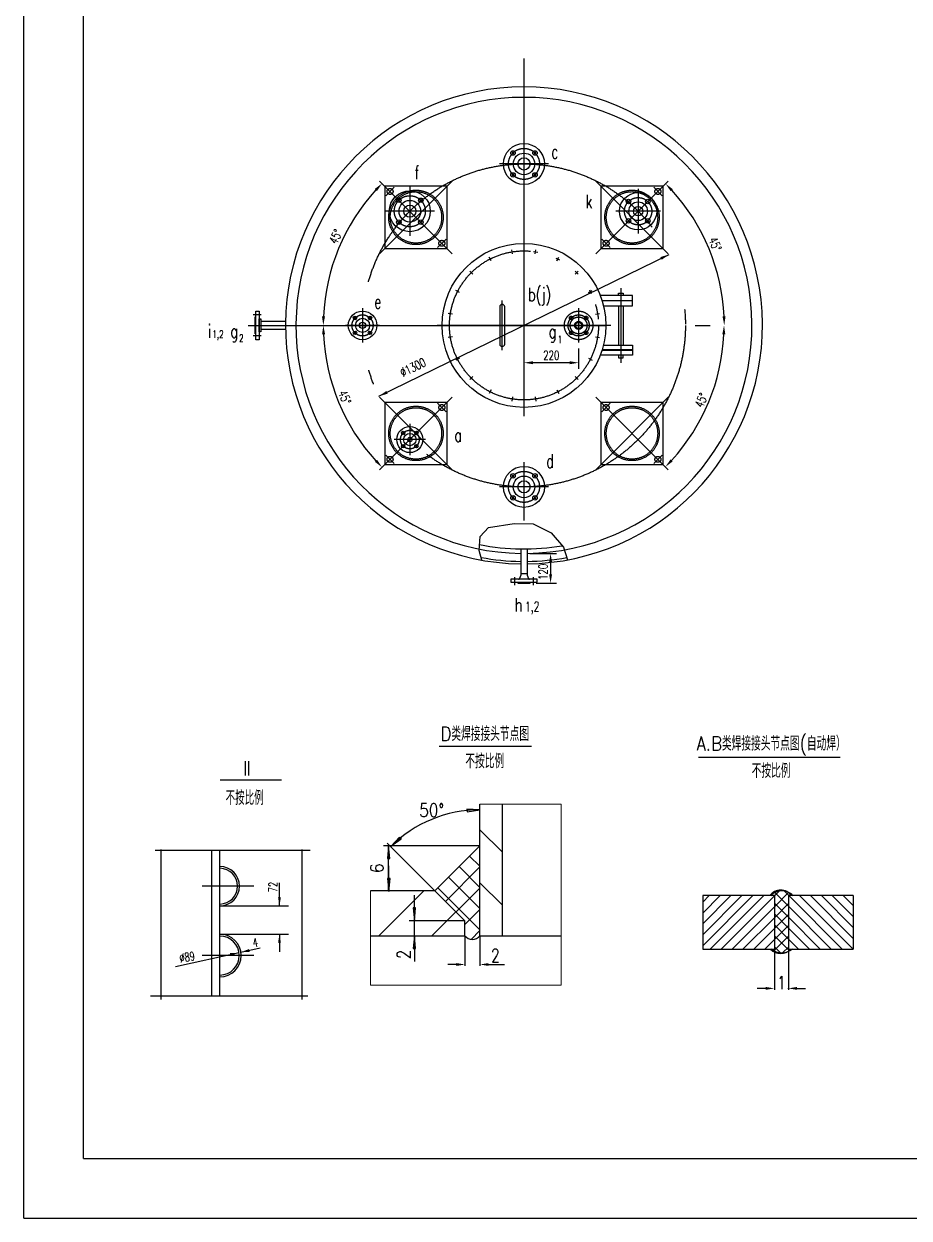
# Model space of a CAD drawing. Header units: millimetres. Extents: x 551 to 7679, y -1071 to 9852.
# Drawn here: x 551 to 4115, y -240 to 4567 of the extents above; entities that cross this region are included whole.
import ezdxf
from ezdxf.enums import TextEntityAlignment as Align

# ---------------------------------------------------------------- set-up
doc = ezdxf.new("R2010")
doc.units = ezdxf.units.MM
doc.header["$LTSCALE"] = 120
for name, pattern in [('ACAD_ISO02W100', [15, 12, -3]), ('ACAD_ISO10W100', [18.5, 12, -3, 0.5, -3]), ('ACAD_ISO12W100', [21, 12, -3, 0, -3, 0, -3]), ('DASHDOT-M', [36, 30, -3, 0, -3]), ('DIVIDE-M', [39, 30, -3, 0, -3, 0, -3])]:
    doc.linetypes.add(name, pattern=pattern)
for name, color, linetype in [('1', 2, 'Continuous'), ('2', 1, 'Continuous'), ('2细线层', 4, 'Continuous'), ('图框层', 7, 'Continuous'), ('点划线', 1, 'ACAD_ISO10W100'), ('短点划线', 1, 'DASHDOT-M'), ('粗实线', 4, 'Continuous'), ('细实线', 7, 'Continuous')]:
    doc.layers.add(name, color=color, linetype=linetype)
doc.layers.add('LAYER3', color=5, linetype='ACAD_ISO12W100', lineweight=13)
doc.styles.add('HZ', font='romans.shx', dxfattribs={"width": 0.7, "bigfont": 'HLFSD.shx'})
doc.styles.add('HZTXT', font='txt.shx', dxfattribs={"width": 0.75, "bigfont": 'gbcbig.shx'})

msp = doc.modelspace()

# ---------------------------------------------------------------- hatches: boundary and pattern name
at = {"layer": '1'}
h = msp.add_hatch(dxfattribs=at)
h.set_pattern_fill('ANSI37', color=256, scale=248.292, angle=90, style=0)
h.set_pattern_definition([(135, (-1247.875, 2644.686), (-21.94612, -21.94612), []), (225, (-1247.875, 2644.686), (21.94612, -21.94612), [])])
h.paths.add_polyline_path([(3572.841, 843.008), (3559.178, 843.008, 0.33998476), (3645.302, 843.008), (3629.784, 843.008), (3629.784, 1058.055), (3647.12, 1058.055, 0.44039973), (3558.86, 1058.055), (3572.841, 1058.055)])

# ---------------------------------------------------------------- linework, layer by layer
for p, q in [((2564.808, 3260.532), (2564.808, 3179.261)), ((2784.808, 3260.532), (2784.808, 3179.261)), ((2748.808, 3203.261), (2600.808, 3203.261)), ((2422.642, 2539.803), (2525.693, 2556.567)), ((2525.693, 2556.567), (2602.383, 2554.172)), ((2602.383, 2554.172), (2674.28, 2518.249)), ((2384.297, 2447.6), (2389.09, 2503.879)), ((2389.09, 2503.879), (2422.642, 2539.803)), ((2674.28, 2518.249), (2723.409, 2460.772)), ((2723.409, 2460.772), (2740.434, 2409.733)), ((2395.091, 2408.653), (2384.297, 2447.6)), ((2588.808, 2435.532), (2695.917, 2435.532)), ((2671.917, 2399.532), (2671.917, 2351.532)), ((2613.808, 2315.532), (2695.917, 2315.532)), ((1580.503, 903.047), (1580.503, 831.609))]:
    msp.add_line(p, q)
at = {"color": 7, "linetype": 'Continuous'}
for p, q in [((1342.13, 1524.169), (1588.686, 1524.169)), ((1580.503, 1017.245), (1580.503, 1109.099)), ((1340.21, 1017.245), (1617.054, 1017.245)), ((1340.21, 903.047), (1617.054, 903.047))]:
    msp.add_line(p, q, dxfattribs=at)
at = {"color": 3, "linetype": 'DIVIDE-M'}
for p, q in [((1080.032, 1241.469), (1704.534, 1241.469)), ((1102.303, 1243.841), (1102.303, 640.621)), ((1669.806, 1243.841), (1669.806, 640.621)), ((1694.659, 652.917), (1061.107, 652.917))]:
    msp.add_line(p, q, dxfattribs=at)
at = {"color": 3, "linetype": 'ByBlock'}
for p, q in [((2326.894, 896.503), (2326.894, 775.455)), ((2387.242, 896.503), (2387.242, 775.455)), ((2292.409, 780.903), (2257.924, 780.903)), ((2421.727, 780.903), (2486.72, 780.903))]:
    msp.add_line(p, q, dxfattribs=at)
at = {"linetype": 'Continuous'}
for p, q in [((1161.954, 772.243), (1417.699, 828.725)), ((1425.273, 830.397), (1503.151, 847.597))]:
    msp.add_line(p, q, dxfattribs=at)
for radius, start, end in [(807.957, 137.553128, 177.446872), (806.347, 2.558228, 42.441772), (807.654, 182.554087, 222.445913), (805.363, 317.561353, 357.438647)]:
    msp.add_arc((2564.808, 3353.532), radius, start, end)
for points in [[(1964.277, 3902.974), (1972.949, 3894.68), (1993.496, 3924.844)], [(3155.526, 3893.541), (3164.199, 3901.834), (3134.981, 3923.705)], [(1763.651, 3389.389), (1751.654, 3389.656), (1756.85, 3353.532)], [(3376.35, 3389.657), (3364.353, 3389.389), (3371.155, 3353.532)], [(1751.957, 3317.407), (1763.954, 3317.674), (1757.154, 3353.532)], [(3363.368, 3317.675), (3375.365, 3317.407), (3370.171, 3353.532)], [(2600.808, 3209.261), (2600.808, 3197.261), (2564.808, 3203.261)], [(2748.808, 3209.261), (2748.808, 3197.261), (2784.808, 3203.261)], [(1973.164, 2812.598), (1964.492, 2804.304), (1993.71, 2782.434)], [(3163.503, 2805.925), (3154.83, 2814.219), (3134.286, 2784.054)], [(2665.917, 2399.532), (2677.917, 2399.532), (2671.917, 2435.532)], [(2665.917, 2351.532), (2677.917, 2351.532), (2671.917, 2315.532)]]:
    msp.add_solid(points)
at = {"color": 7, "linetype": 'Continuous'}
for points in [[(1574.743, 1051.902), (1586.263, 1051.902), (1580.503, 1017.342)], [(1574.743, 868.487), (1586.263, 868.487), (1580.503, 903.047)]]:
    msp.add_solid(points, dxfattribs=at)
at = {"linetype": 'Continuous'}
for points in [[(1383.769, 815.332), (1381.285, 826.581), (1416.274, 828.41)], [(1460.278, 831.9), (1457.898, 843.171), (1425.273, 830.397)]]:
    msp.add_solid(points, dxfattribs=at)
at = {"color": 3, "linetype": 'ByBlock'}
for points in [[(2292.409, 786.651), (2292.409, 775.156), (2326.894, 780.903)], [(2421.727, 786.651), (2421.727, 775.156), (2387.242, 780.903)]]:
    msp.add_solid(points, dxfattribs=at)
at = {"layer": '1'}
for p, q in [((2477.765, 1232.713), (2387.242, 1323.263)), ((2387.242, 1258.811), (1999.286, 1258.811)), ((2014.324, 1269.969), (2206.277, 1077.846)), ((2019.977, 1077.765), (2019.977, 1258.811)), ((2387.242, 1176.446), (2346.066, 1217.635)), ((2387.242, 1173.51), (2248.867, 1035.094)), ((2303.393, 1174.962), (2387.242, 1091.088)), ((2387.242, 1005.729), (2260.72, 1132.289)), ((2387.242, 1109.867), (2477.765, 1019.317)), ((2162.063, 1077.765), (1981.07, 896.719)), ((2218.047, 1089.616), (2387.242, 920.37)), ((2291.54, 992.421), (2387.242, 1088.151)), ((3284.249, 1058.055), (3284.249, 843.008)), ((3284.249, 944.112), (3398.192, 1058.055)), ((3284.249, 900.22), (3442.084, 1058.055)), ((3284.249, 856.327), (3485.976, 1058.055)), ((3284.249, 1031.896), (3310.407, 1058.055)), ((3284.249, 988.004), (3354.3, 1058.055)), ((3314.822, 843.008), (3529.869, 1058.055)), ((3845.721, 843.008), (3630.675, 1058.055)), ((3889.613, 843.008), (3674.567, 1058.055)), ((3890.29, 886.224), (3718.459, 1058.055)), ((3890.29, 930.116), (3762.351, 1058.055)), ((3890.29, 974.009), (3806.244, 1058.055)), ((3890.29, 1017.901), (3850.136, 1058.055)), ((3890.29, 1058.055), (3890.29, 843.008)), ((3358.714, 843.008), (3572.841, 1057.135)), ((3402.606, 843.008), (3572.841, 1013.243)), ((3801.829, 843.008), (3629.784, 1015.054)), ((2194.404, 896.719), (2290.809, 993.152)), ((2387.242, 1002.793), (2326.894, 942.426)), ((3446.499, 843.008), (3572.841, 969.35)), ((3757.937, 843.008), (3629.784, 971.161)), ((2326.894, 957.068), (2102.741, 957.068)), ((2123.432, 896.719), (2123.432, 957.068)), ((2351.961, 882.142), (2387.242, 917.434)), ((3490.391, 843.008), (3572.841, 925.458)), ((3714.045, 843.008), (3629.784, 927.269)), ((3534.283, 843.008), (3572.841, 881.566)), ((3670.152, 843.008), (3629.784, 883.377)), ((3572.841, 842.793), (3572.841, 679.292)), ((3629.784, 842.793), (3629.784, 679.292)), ((3538.356, 684.741), (3503.871, 684.741)), ((3664.269, 684.741), (3698.754, 684.741))]:
    msp.add_line(p, q, dxfattribs=at)
for points in [[(2387.393, 1403.648), (2335.206, 1406.171), (2336.257, 1395.879)], [(2028.948, 1255.332), (2064.095, 1293.99), (2070.623, 1285.965)]]:
    msp.add_lwpolyline(points, close=True, dxfattribs=at)
for points in [[(2019.977, 1258.811), (2014.804, 1207.084), (2025.149, 1207.084), (2019.977, 1258.811)], [(2020.333, 1075.078), (2025.506, 1126.805), (2015.161, 1126.805), (2020.333, 1075.078), (2020.334, 1178.533)], [(2123.432, 957.068), (2128.605, 1008.795), (2118.259, 1008.795), (2123.432, 957.068), (2123.433, 1060.523)], [(2123.432, 896.719), (2118.259, 844.992), (2128.604, 844.991), (2123.432, 896.719), (2123.431, 793.264)]]:
    msp.add_lwpolyline(points, dxfattribs=at)
for centre, radius, start, end in [((2387.242, 896.719), 506.93, 90, 135), ((3598.455, 1027.079), 53.322, 35.433973, 144.566027), ((3598.455, 881.822), 56.556, 224.057574, 315.942426)]:
    msp.add_arc(centre, radius, start, end, dxfattribs=at)
msp.add_point((3629.784, 684.741), dxfattribs=at)
for points in [[(3538.356, 690.489), (3538.356, 678.994), (3572.841, 684.741)], [(3664.269, 690.489), (3664.269, 678.994), (3629.784, 684.741)]]:
    msp.add_solid(points, dxfattribs=at)
at = {"layer": '2'}
for p, q in [((2223.512, 1659.985), (2595.448, 1659.985)), ((3267.601, 1615.706), (3837.338, 1615.706)), ((2387.242, 896.719), (2387.242, 1426.944)), ((2477.765, 896.719), (2477.765, 1426.944)), ((2387.242, 1258.811), (2206.196, 1077.765)), ((2206.196, 1077.765), (1947.558, 1077.765)), ((2326.894, 957.068), (2206.196, 1077.765)), ((3572.841, 1058.055), (3284.249, 1058.055)), ((3572.841, 1058.055), (3572.841, 843.008)), ((3629.784, 1058.055), (3629.784, 843.008)), ((3890.29, 1058.055), (3629.784, 1058.055)), ((2326.894, 896.719), (2326.894, 957.068)), ((1947.558, 896.719), (2326.894, 896.719)), ((1947.558, 896.719), (2326.894, 896.719)), ((2387.242, 896.719), (2714.968, 896.719)), ((3284.249, 843.008), (3572.841, 843.008)), ((3629.784, 843.008), (3890.29, 843.008))]:
    msp.add_line(p, q, dxfattribs=at)
for centre, radius, start, end in [((3602.99, 1017.67), 59.82, 42.226644, 137.773356), ((2357.068, 919.767), 37.97, 217.373166, 322.626834), ((3602.24, 899.017), 70.649, 231.949572, 308.050428)]:
    msp.add_arc(centre, radius, start, end, dxfattribs=at)
at = {"layer": '2细线层'}
for q in [(551.424, 9852), (7679.424, -240)]:
    msp.add_line((551.424, -240), q, dxfattribs=at)
at = {"layer": 'Defpoints', "color": 0, "linetype": 'ByBlock'}
for p in [(2326.894, 896.719), (2387.242, 896.719), (3572.841, 843.008), (3629.784, 843.008), (2387.242, 780.903)]:
    msp.add_point(p, dxfattribs=at)
at = {"layer": 'LAYER3'}
for p, q in [((2714.968, 1426.944), (2387.242, 1426.944)), ((2714.968, 697.721), (2714.968, 1426.944)), ((1947.558, 1077.765), (1947.558, 697.721)), ((1947.558, 697.721), (2714.968, 697.721))]:
    msp.add_line(p, q, dxfattribs=at)
at = {"layer": '图框层'}
for q in [(791.424, 9612), (7439.424, 0)]:
    msp.add_line((791.424, 0), q, dxfattribs=at)
at = {"layer": '点划线', "color": 1, "linetype": 'ACAD_ISO10W100'}
for p, q in [((2564.808, 4427.543), (2564.808, 2280.832)), ((2564.808, 4102.532), (2564.808, 3904.532)), ((2528.25, 4040.089), (2512.977, 4055.363)), ((2601.365, 4040.089), (2616.639, 4055.363)), ((2663.808, 4003.532), (2465.808, 4003.532)), ((2528.25, 3966.974), (2512.977, 3951.701)), ((2601.365, 3966.974), (2616.639, 3951.701)), ((2105.188, 3912.151), (2105.188, 3714.151)), ((3024.427, 3903.151), (3024.427, 3723.151)), ((2068.631, 3849.709), (2053.357, 3864.982)), ((2141.746, 3849.709), (2157.019, 3864.982)), ((2993.173, 3844.405), (2977.9, 3859.679)), ((3055.681, 3844.405), (3070.955, 3859.679)), ((2204.188, 3813.151), (2006.188, 3813.151)), ((3114.427, 3813.151), (2934.427, 3813.151)), ((2068.631, 3776.594), (2053.357, 3761.32)), ((2141.746, 3776.594), (2157.019, 3761.32)), ((2993.173, 3781.897), (2977.9, 3766.623)), ((3055.681, 3781.897), (3070.955, 3766.623)), ((2564.808, 3703.532), (2564.808, 3003.532)), ((2954.808, 3503.532), (2954.808, 3203.532)), ((1914.808, 3422.532), (1914.808, 3284.532)), ((2477.308, 3253.532), (2477.308, 3453.532)), ((1506.808, 3396.032), (1474.808, 3396.032)), ((1890.695, 3377.644), (1878.816, 3389.523)), ((1938.92, 3377.644), (1950.799, 3389.523)), ((1454.11, 3353.532), (3668.361, 3353.532)), ((1983.808, 3353.532), (1845.808, 3353.532)), ((1890.695, 3329.419), (1878.816, 3317.54)), ((1938.92, 3329.419), (1950.799, 3317.54)), ((2914.808, 3353.532), (2214.808, 3353.532)), ((1506.808, 3311.032), (1474.808, 3311.032)), ((2105.188, 2956.912), (2105.188, 2830.912)), ((2168.188, 2893.912), (2042.188, 2893.912)), ((2084.612, 2914.489), (2072.732, 2926.369)), ((2125.765, 2914.489), (2137.645, 2926.369)), ((2084.612, 2873.335), (2072.732, 2861.456)), ((2125.765, 2873.335), (2137.645, 2861.456)), ((2564.808, 2802.532), (2564.808, 2604.532)), ((2528.25, 2740.089), (2512.977, 2755.363)), ((2601.365, 2740.089), (2616.639, 2755.363)), ((2663.808, 2703.532), (2465.808, 2703.532)), ((2528.25, 2666.974), (2512.977, 2651.701)), ((2601.365, 2666.974), (2616.639, 2651.701)), ((2527.308, 2339.532), (2527.308, 2307.532)), ((2602.308, 2339.532), (2602.308, 2307.532))]:
    msp.add_line(p, q, dxfattribs=at)
at = {"layer": '点划线', "color": 6, "linetype": 'ACAD_ISO02W100'}
for p, q in [((2276.15, 3934.616), (1983.724, 3642.189)), ((2276.15, 3642.189), (1983.724, 3934.616)), ((2008.668, 3875.73), (2042.609, 3909.671)), ((3145.892, 3642.189), (2853.465, 3934.616)), ((2853.465, 3642.189), (3145.892, 3934.616)), ((3087.006, 3909.671), (3120.947, 3875.73)), ((2251.206, 3701.075), (2217.265, 3667.134)), ((2912.351, 3667.134), (2878.41, 3701.075)), ((2784.808, 3422.532), (2784.808, 3284.532)), ((2760.695, 3377.644), (2748.816, 3389.523)), ((2808.92, 3377.644), (2820.799, 3389.523)), ((2853.808, 3353.532), (2715.808, 3353.532)), ((2760.695, 3329.419), (2748.816, 3317.54)), ((2808.92, 3329.419), (2820.799, 3317.54)), ((1983.724, 3064.874), (2276.15, 2772.448)), ((2276.15, 3064.874), (1983.724, 2772.448)), ((2217.265, 3039.93), (2251.206, 3005.989)), ((2853.465, 2772.448), (3145.892, 3064.874)), ((2853.465, 3064.874), (3145.892, 2772.448)), ((2878.41, 3005.989), (2912.351, 3039.93)), ((2042.609, 2797.392), (2008.668, 2831.333)), ((3120.947, 2831.333), (3087.006, 2797.392))]:
    msp.add_line(p, q, dxfattribs=at)
at = {"layer": '点划线', "color": 1, "linetype": 'ACAD_ISO10W100'}
for centre, radius in [((2564.808, 4003.532), 62.5), ((2564.808, 3353.532), 650), ((2105.188, 3813.151), 62.5), ((3024.427, 3813.151), 55), ((2564.808, 3353.532), 300), ((1914.808, 3353.532), 42.5), ((2105.188, 2893.912), 37.5), ((2564.808, 2703.532), 62.5)]:
    msp.add_circle(centre, radius, dxfattribs=at)
at = {"layer": '点划线', "color": 6, "linetype": 'ACAD_ISO02W100'}
msp.add_circle((2784.808, 3353.532), 42.5, dxfattribs=at)
at = {"layer": '短点划线'}
for p, q in [((1268.618, 1097.059), (1477.055, 1097.059)), ((1268.618, 818.275), (1477.055, 818.275))]:
    msp.add_line(p, q, dxfattribs=at)
at = {"layer": '粗实线', "color": 6, "linetype": 'ACAD_ISO02W100'}
for p, q in [((2254.937, 3913.402), (2004.937, 3913.402)), ((2004.937, 3913.402), (2004.937, 3663.402)), ((2254.937, 3663.402), (2254.937, 3913.402)), ((3124.678, 3913.402), (2874.678, 3913.402)), ((2874.678, 3913.402), (2874.678, 3663.402)), ((3124.678, 3663.402), (3124.678, 3913.402)), ((2004.937, 3663.402), (2254.937, 3663.402)), ((2874.678, 3663.402), (3124.678, 3663.402)), ((2254.937, 3043.661), (2004.937, 3043.661)), ((2004.937, 3043.661), (2004.937, 2793.661)), ((2254.937, 2793.661), (2254.937, 3043.661)), ((3124.678, 3043.661), (2874.678, 3043.661)), ((2874.678, 3043.661), (2874.678, 2793.661)), ((3124.678, 2793.661), (3124.678, 3043.661)), ((2004.937, 2793.661), (2254.937, 2793.661)), ((2874.678, 2793.661), (3124.678, 2793.661))]:
    msp.add_line(p, q, dxfattribs=at)
at = {"layer": '粗实线', "color": 4, "linetype": 'Continuous'}
for p, q in [((2519.191, 3641.542), (2516.563, 3658.135)), ((2610.424, 3641.542), (2613.052, 3658.135)), ((2421.126, 3617.02), (2436.095, 3624.647)), ((2432.424, 3613.349), (2424.797, 3628.318)), ((2509.581, 3648.524), (2526.174, 3651.152)), ((2603.442, 3651.152), (2620.035, 3648.524)), ((2693.52, 3624.647), (2708.489, 3617.02)), ((2697.191, 3613.349), (2704.818, 3628.318)), ((2358.615, 3559.724), (2346.736, 3571.603)), ((2346.736, 3559.724), (2358.615, 3571.603)), ((2771, 3559.724), (2782.879, 3571.603)), ((2771, 3571.603), (2782.879, 3559.724)), ((2304.99, 3485.915), (2290.021, 3493.542)), ((2293.692, 3482.244), (2301.319, 3497.213)), ((2824.625, 3485.915), (2839.594, 3493.542)), ((2828.296, 3497.213), (2835.923, 3482.244)), ((3002.308, 3473.532), (2872.216, 3473.532)), ((2944.808, 3473.532), (2944.808, 3483.532)), ((2944.808, 3483.532), (2964.808, 3483.532)), ((2964.808, 3483.532), (2964.808, 3473.532)), ((3002.308, 3453.532), (3002.308, 3473.532)), ((2467.308, 3428.532), (2467.308, 3278.532)), ((2487.308, 3278.532), (2487.308, 3428.532)), ((2879.291, 3453.532), (3002.308, 3453.532)), ((3002.308, 3452.532), (2879.608, 3452.532)), ((2885.212, 3432.532), (3002.308, 3432.532)), ((2944.808, 3432.532), (2944.808, 3273.532)), ((2964.808, 3432.532), (2964.808, 3273.532)), ((3002.308, 3432.532), (3002.308, 3452.532)), ((1482.808, 3387.532), (1484.808, 3387.532)), ((1482.808, 3319.532), (1482.808, 3387.532)), ((1484.808, 3411.032), (1498.808, 3411.032)), ((1484.808, 3296.032), (1484.808, 3411.032)), ((1498.808, 3411.032), (1498.808, 3296.032)), ((1498.808, 3327.532), (1498.808, 3379.532)), ((1506.808, 3378.691), (1502.39, 3379.155)), ((1506.808, 3328.373), (1506.808, 3378.691)), ((1605.284, 3369.532), (1506.808, 3369.532)), ((2276.798, 3399.148), (2260.205, 3401.776)), ((2267.187, 3392.165), (2269.815, 3408.759)), ((2852.818, 3399.148), (2869.411, 3401.776)), ((2859.8, 3408.759), (2862.428, 3392.165)), ((1484.808, 3319.532), (1482.808, 3319.532)), ((1506.808, 3328.373), (1502.39, 3327.908)), ((1605.284, 3337.532), (1506.808, 3337.532)), ((1498.808, 3296.032), (1484.808, 3296.032)), ((2276.798, 3307.915), (2260.205, 3305.287)), ((2269.815, 3298.305), (2267.187, 3314.898)), ((2852.818, 3307.915), (2869.411, 3305.287)), ((2862.428, 3314.898), (2859.8, 3298.305)), ((2885.212, 3274.532), (3002.308, 3274.532)), ((3002.308, 3274.532), (3002.308, 3254.532)), ((2304.99, 3221.148), (2290.021, 3213.521)), ((2301.319, 3209.85), (2293.692, 3224.819)), ((2824.625, 3221.148), (2839.594, 3213.521)), ((2835.923, 3224.819), (2828.296, 3209.85)), ((3002.308, 3233.532), (2872.216, 3233.532)), ((2879.291, 3253.532), (3002.308, 3253.532)), ((3002.308, 3254.532), (2879.608, 3254.532)), ((2944.808, 3233.532), (2944.808, 3223.532)), ((2944.808, 3223.532), (2964.808, 3223.532)), ((2964.808, 3223.532), (2964.808, 3233.532)), ((3002.308, 3253.532), (3002.308, 3233.532)), ((2358.615, 3147.339), (2346.736, 3135.46)), ((2358.615, 3135.46), (2346.736, 3147.339)), ((2771, 3147.339), (2782.879, 3135.46)), ((2782.879, 3147.339), (2771, 3135.46)), ((2436.095, 3082.416), (2421.126, 3090.043)), ((2432.424, 3093.714), (2424.797, 3078.745)), ((2708.489, 3090.043), (2693.52, 3082.416)), ((2697.191, 3093.714), (2704.818, 3078.745)), ((2526.174, 3055.911), (2509.581, 3058.539)), ((2519.191, 3065.522), (2516.563, 3048.929)), ((2620.035, 3058.539), (2603.442, 3055.911)), ((2610.424, 3065.522), (2613.052, 3048.929)), ((2552.308, 2453.619), (2552.308, 2348.532)), ((2577.308, 2453.619), (2577.308, 2348.532)), ((2512.308, 2331.532), (2512.308, 2319.532)), ((2617.308, 2331.532), (2512.308, 2331.532)), ((2512.308, 2319.532), (2617.308, 2319.532)), ((2539.808, 2319.532), (2539.808, 2315.532)), ((2539.808, 2315.532), (2589.808, 2315.532)), ((2552.308, 2348.532), (2546.791, 2334.103)), ((2552.308, 2354.532), (2577.308, 2354.532)), ((2577.308, 2348.532), (2582.825, 2334.103)), ((2589.808, 2315.532), (2589.808, 2319.532)), ((2617.308, 2319.532), (2617.308, 2331.532)), ((1307.954, 652.917), (1307.954, 1241.469)), ((1340.21, 652.917), (1340.21, 1241.469))]:
    msp.add_line(p, q, dxfattribs=at)
for centre, radius in [((2564.808, 4003.532), 82.5), ((2520.614, 4047.726), 9), ((2564.808, 4003.532), 43.5), ((2609.002, 4047.726), 9), ((2564.808, 4003.532), 24.5), ((2520.614, 3959.338), 9), ((2609.002, 3959.338), 9), ((2105.188, 3813.151), 82.5), ((2060.994, 3857.345), 9), ((2105.188, 3813.151), 43.5), ((2149.383, 3857.345), 9), ((3024.427, 3813.151), 75), ((2985.536, 3852.042), 9), ((3024.427, 3813.151), 37.5), ((3063.318, 3852.042), 9), ((2105.188, 3813.151), 24.5), ((3024.427, 3813.151), 19), ((2060.994, 3768.957), 9), ((2149.383, 3768.957), 9), ((2985.536, 3774.26), 9), ((3063.318, 3774.26), 9), ((2564.808, 3353.532), 330), ((1914.808, 3353.532), 57.5), ((1884.756, 3383.584), 7), ((1914.808, 3353.532), 28.5), ((1914.808, 3353.532), 12.5), ((1944.86, 3383.584), 7), ((1884.756, 3323.48), 7), ((1944.86, 3323.48), 7), ((2105.188, 2893.912), 52.5), ((2078.672, 2920.429), 7), ((2105.188, 2893.912), 25), ((2105.188, 2893.912), 9), ((2131.705, 2920.429), 7), ((2078.672, 2867.396), 7), ((2131.705, 2867.396), 7), ((2564.808, 2703.532), 82.5), ((2520.614, 2747.726), 9), ((2564.808, 2703.532), 43.5), ((2609.002, 2747.726), 9), ((2564.808, 2703.532), 24.5), ((2520.614, 2659.338), 9), ((2609.002, 2659.338), 9)]:
    msp.add_circle(centre, radius, dxfattribs=at)
at = {"layer": '粗实线', "color": 6, "linetype": 'ACAD_ISO02W100'}
for centre, radius in [((2025.639, 3892.701), 12), ((2129.937, 3788.402), 109.5), ((2999.678, 3788.402), 109.5), ((3103.977, 3892.701), 12), ((2129.937, 3788.402), 103.5), ((2999.678, 3788.402), 103.5), ((2234.235, 3684.104), 12), ((2895.38, 3684.104), 12), ((2784.808, 3353.532), 57.5), ((2754.756, 3383.584), 7), ((2784.808, 3353.532), 34), ((2784.808, 3353.532), 16), ((2784.808, 3353.532), 12.5), ((2814.86, 3383.584), 7), ((2754.756, 3323.48), 7), ((2814.86, 3323.48), 7), ((2234.235, 3022.959), 12), ((2895.38, 3022.959), 12), ((2129.937, 2918.661), 109.5), ((2129.937, 2918.661), 103.5), ((2999.678, 2918.661), 109.5), ((2999.678, 2918.661), 103.5), ((2025.639, 2814.363), 12), ((3103.977, 2814.363), 12)]:
    msp.add_circle(centre, radius, dxfattribs=at)
at = {"layer": '粗实线', "color": 4, "linetype": 'Continuous'}
for centre, radius, start, end in [((2564.808, 3353.532), 960, 270.74606, 269.25394), ((2564.808, 3353.532), 918, 270.780195, 269.219805), ((2477.308, 3428.532), 10, 0, 180), ((1502.808, 3383.133), 4, 180, 264), ((1502.808, 3323.93), 4, 96, 180), ((2477.308, 3278.532), 10, 180, 0), ((2564.808, 3353.532), 900, 258.561568, 279.821145), ((2564.808, 3353.532), 950, 259.526998, 269.246086), ((2564.808, 3353.532), 950, 270.753914, 280.457516), ((2543.055, 2335.532), 4, 270, 339.075498), ((2586.561, 2335.532), 4, 200.924502, 270)]:
    msp.add_arc(centre, radius, start, end, dxfattribs=at)
at = {"layer": '粗实线'}
for centre, radius in [((1340.21, 1096.192), 78.947), ((1340.21, 1096.192), 71.85), ((1340.21, 816.923), 86.124), ((1340.21, 816.923), 78.382)]:
    msp.add_arc(centre, radius, 270, 90, dxfattribs=at)
at = {"layer": '细实线', "color": 7, "linetype": 'Continuous'}
msp.add_line((1980.799, 3068.166), (3148.817, 3638.898), dxfattribs=at)
for points in [[(3119.106, 3617.702), (3113.837, 3628.484), (3148.817, 3638.898)], [(2015.778, 3078.58), (2010.51, 3089.362), (1980.799, 3068.166)]]:
    msp.add_solid(points, dxfattribs=at)

# ---------------------------------------------------------------- texts
at = {"color": 7, "linetype": 'Continuous', "style": 'HZ', "width": 0.7}
for s, height, p in [('c', 54, (2674.54, 4025.244)), ('f', 54, (2124.351, 3941.864)), ('k', 54, (2812.545, 3825.248)), (' b(j)', 54, (2555.295, 3451.421)), ('e', 54, (1961.988, 3421.973)), ('i', 54, (1292.429, 3303.262)), ('1,2', 30, (1310.381, 3303.262)), ('g', 54, (1382.546, 3303.964)), ('g', 54, (2664.322, 3302.344)), ('2', 30, (1417.68, 3286.756)), ('1', 30, (2701.121, 3281.923)), ('a', 54, (2284.174, 2885.322)), ('d', 54, (2654.451, 2780.678)), ('h', 54, (2527.535, 2202.014)), ('1,2', 39, (2568.724, 2202.388)), ('II', 57.6, (1435.547, 1542.1)), ('不按比例', 57.6, (1363.624, 1422.981))]:
    msp.add_text(s, height=height, dxfattribs=at).set_placement(p)
at = {"char_height": 36, "attachment_point": 5, "style": 'HZ'}
for s, insert, rotation in [('\\A1;45°', (1806.89, 3710.929), 64.753718), ('\\A1;45°', (3334.552, 3680.595), 293.020578), ('\\A1;45°', (1843.08, 3063.954), 291.862068), ('\\A1;45°', (3279.177, 3052.092), 67.121915), ('\\A1;120', (2641.917, 2361.318), 90)]:
    msp.add_mtext(s, dxfattribs=dict(at, insert=insert, rotation=rotation))
at = {"insert": (2674.808, 3233.261), "char_height": 36, "attachment_point": 5, "style": 'HZ'}
msp.add_mtext('\\A1;220', dxfattribs=at)
at = {"color": 7, "linetype": 'Continuous', "char_height": 34.56, "attachment_point": 5, "style": 'HZ'}
for s, insert, rotation in [('72', (1554.008, 1092.781), 89.238355), ('\\A1;4', (1482.827, 869.213), 9.238355), ('\\A1;∅89', (1208.656, 810.939), 9.238355)]:
    msp.add_mtext(s, dxfattribs=dict(at, insert=insert, rotation=rotation))
at = {"layer": '1', "style": 'HZTXT', "width": 0.85}
for s, height, p in [('D类焊接接头节点图', 57.475, (2406.91, 1680.676)), ('A.B类焊接接头节点图(自动焊）', 57.47496, (3559.796, 1641.824)), ('不按比例', 57.475, (2406.91, 1570.742)), ('不按比例', 57.475, (3559.796, 1531.89)), ('50%%d', 52.969, (2193.426, 1375.488))]:
    msp.add_text(s, height=height, dxfattribs=at).set_placement(p, align=Align.CENTER)
msp.add_text('6', height=52.969, rotation=90, dxfattribs=at).set_placement((1999.282, 1168.288), align=Align.CENTER)
msp.add_text('2', height=52.969, rotation=90, dxfattribs=at).set_placement((2107.825, 840.64), align=Align.RIGHT)
at = {"layer": '1', "char_height": 52.969, "attachment_point": 5, "style": 'HZTXT'}
for s, insert in [('\\A1;2', (2449.708, 817.209)), ('1', (3601.312, 707.467))]:
    msp.add_mtext(s, dxfattribs=dict(at, insert=insert))
at = {"layer": '细实线', "color": 7, "linetype": 'Continuous', "style": 'HZ', "width": 0.7}
msp.add_text('%%c1300', height=36, rotation=26.041649, dxfattribs=at).set_placement((2125.579, 3168.41), align=Align.CENTER)

doc.saveas('drawing.dxf')
